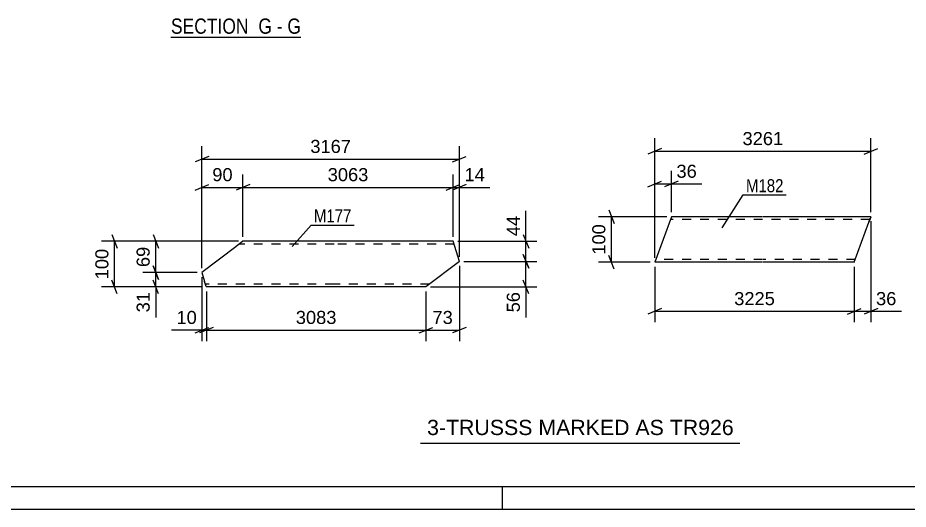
# Model space of a CAD drawing. Header units: millimetres. Extents: x 0 to 841, y 0 to 594.
# Drawn here: x 314.7 to 509.9, y 0 to 107.7 of the extents above; entities that cross this region are included whole.
import ezdxf

# ---------------------------------------------------------------- set-up
doc = ezdxf.new("R2010")
doc.units = ezdxf.units.MM
doc.linetypes.add('DXK_LINE_DOT2', pattern=[3.9198, 1.9599, -1.9599])
doc.styles.add('Arial', font='arial.ttf', dxfattribs={"height": 0.2})
doc.styles.add('Arial Narrow', font='ARIALN.TTF', dxfattribs={"height": 0.2})

# ---------------------------------------------------------------- blocks, each defined once
blk = doc.blocks.new('Unknown-717034235-1133 - 15993')
at = {"color": 5, "linetype": 'Continuous'}
for p, q in [((5, 5), (836, 5)), ((421, 0), (421, 5)), ((0, 0), (841, 0))]:
    blk.add_line(p, q, dxfattribs=at)
blk = doc.blocks.new('Unknown-717034235-18282 - 15993')
at = {"color": 7, "linetype": 'Continuous'}
blk.add_line((403, 14.5), (473, 14.5), dxfattribs=at)
at = {"color": 7, "style": 'Arial'}
blk.add_text('3-TRUSSS MARKED AS TR926', height=3.3428, dxfattribs=at).set_placement((404.45, 16.25))
blk = doc.blocks.new('Unknown-717034235-17 - 2603')
at = {"color": 6, "linetype": 'Continuous'}
blk.add_line((348.31, 103.47), (376.81, 103.47), dxfattribs=at)
at = {"color": 0, "linetype": 'Continuous'}
for points in [[(366.42, 104.22), (366.42, 107.72), (348.31, 107.72), (348.31, 104.22)], [(370.45, 104.22), (370.45, 107.72), (367.47, 107.72), (367.47, 104.22)], [(372.78, 104.22), (372.78, 107.72), (371.5, 107.72), (371.5, 104.22)], [(376.81, 104.22), (376.81, 107.72), (373.83, 107.72), (373.83, 104.22)]]:
    blk.add_wipeout(points, dxfattribs=at)
at = {"color": 7, "linetype": 'Continuous', "style": 'Arial Narrow'}
for s, p in [('SECTION ', (348.31, 104.22)), ('G', (367.47, 104.22)), ('G', (373.83, 104.22)), ('-', (371.5, 104.22))]:
    blk.add_text(s, height=3.34, dxfattribs=at).set_placement(p)
blk = doc.blocks.new('Part-717034235-7219 - 7213')
at = {"color": 2, "linetype": 'Continuous'}
for p, q in [((364.09, 58.72), (362.51, 57.52)), ((384.09, 58.72), (364.09, 58.72)), ((410.16, 58.72), (384.19, 58.72)), ((411.53, 54.32), (410.16, 58.72)), ((362.51, 57.52), (355.09, 51.87)), ((411.53, 54.32), (404.19, 48.72)), ((355.09, 51.87), (355.7, 49.92)), ((355.96, 49.07), (355.7, 49.92)), ((356.05, 48.81), (355.96, 49.07)), ((356.07, 48.72), (356.05, 48.81)), ((384.09, 48.72), (356.07, 48.72)), ((404.19, 48.72), (384.19, 48.72))]:
    blk.add_line(p, q, dxfattribs=at)
at = {"color": 7, "linetype": 'DXK_LINE_DOT2'}
for p, q in [((364.09, 58.72), (363.12, 57.98)), ((384.09, 58.12), (363.3, 58.12)), ((410.34, 58.12), (384.19, 58.12)), ((355.84, 49.46), (355.7, 49.92)), ((355.96, 49.07), (355.87, 49.37)), ((384.09, 49.32), (355.89, 49.32)), ((404.97, 49.32), (384.19, 49.32))]:
    blk.add_line(p, q, dxfattribs=at)
blk = doc.blocks.new('Part-717034235-7489 - 7483')
at = {"color": 2, "linetype": 'Continuous'}
for p, q in [((457.99, 64.12), (454.35, 54.12)), ((477.99, 64.12), (457.99, 64.12)), ((501.73, 64.12), (478.09, 64.12)), ((498.09, 54.12), (501.29, 62.92)), ((501.7, 64.03), (501.29, 62.92)), ((501.73, 64.12), (501.7, 64.03)), ((477.99, 54.12), (454.35, 54.12)), ((498.09, 54.12), (478.09, 54.12))]:
    blk.add_line(p, q, dxfattribs=at)
at = {"color": 7, "linetype": 'DXK_LINE_DOT2'}
for p, q in [((477.99, 63.52), (457.77, 63.52)), ((501.51, 63.52), (478.09, 63.52)), ((501.29, 62.92), (501.6, 63.77)), ((477.99, 54.72), (454.57, 54.72)), ((498.31, 54.72), (478.09, 54.72)), ((498.12, 54.21), (498.09, 54.12))]:
    blk.add_line(p, q, dxfattribs=at)
blk = doc.blocks.new('StraightDimension-717034235-7271 - 7213')
at = {"color": 7, "linetype": 'Continuous'}
for p, q in [((363.09, 58.72), (333.1, 58.72)), ((335.35, 60.22), (336.55, 57.22)), ((335.95, 48.72), (335.95, 58.72)), ((336.55, 47.22), (335.35, 50.22)), ((355.07, 48.72), (333.1, 48.72))]:
    blk.add_line(p, q, dxfattribs=at)
at = {"color": 0}
blk.add_wipeout([(335.2, 57.66), (331, 57.66), (331, 49.79), (335.2, 49.79)], dxfattribs=at)
at = {"color": 3, "style": 'Arial'}
blk.add_text('100', height=2.865, rotation=90.0002, dxfattribs=at).set_placement((334.6, 50.39))
blk = doc.blocks.new('StraightDimension-717034235-7374 - 7213')
at = {"color": 7, "linetype": 'Continuous'}
for p, q in [((344.4, 53.37), (345.6, 50.37)), ((354.09, 51.87), (342.15, 51.87)), ((345, 48.72), (345, 51.87)), ((345.6, 47.22), (344.4, 50.22)), ((355.07, 48.72), (342.15, 48.72))]:
    blk.add_line(p, q, dxfattribs=at)
at = {"color": 0}
blk.add_wipeout([(344.25, 48.2), (340.05, 48.2), (340.05, 42.55), (344.25, 42.55)], dxfattribs=at)
at = {"color": 7, "linetype": 'Continuous'}
blk.add_line((345, 48.72), (345, 42.03), dxfattribs=at)
blk.add_line((345, 48.72), (345, 42.03), dxfattribs=at)
at = {"color": 3, "style": 'Arial'}
blk.add_text('31', height=2.865, rotation=90.0002, dxfattribs=at).set_placement((343.65, 43.15))
blk = doc.blocks.new('StraightDimension-717034235-7246 - 7213')
at = {"color": 7, "linetype": 'Continuous'}
for p, q in [((411.16, 58.72), (428.53, 58.72)), ((425.53, 60.22), (426.73, 57.22)), ((426.13, 54.32), (426.13, 58.72)), ((426.73, 52.82), (425.53, 55.82)), ((412.53, 54.32), (428.53, 54.32))]:
    blk.add_line(p, q, dxfattribs=at)
at = {"color": 0}
blk.add_wipeout([(425.38, 64.9), (421.18, 64.9), (421.18, 59.25), (425.38, 59.25)], dxfattribs=at)
at = {"color": 7, "linetype": 'Continuous'}
blk.add_line((426.13, 58.72), (426.13, 65.42), dxfattribs=at)
blk.add_line((426.13, 58.72), (426.13, 65.42), dxfattribs=at)
at = {"color": 3, "style": 'Arial'}
blk.add_text('44', height=2.865, rotation=90.0002, dxfattribs=at).set_placement((424.78, 59.85))
blk = doc.blocks.new('StraightDimension-717034235-7222 - 7213')
at = {"color": 7, "linetype": 'Continuous'}
for p, q in [((425.53, 55.82), (426.73, 52.82)), ((412.53, 54.32), (428.53, 54.32)), ((426.13, 48.72), (426.13, 54.32)), ((426.73, 47.22), (425.53, 50.22)), ((405.19, 48.72), (428.53, 48.72))]:
    blk.add_line(p, q, dxfattribs=at)
at = {"color": 0}
blk.add_wipeout([(425.38, 48.2), (421.18, 48.2), (421.18, 42.55), (425.38, 42.55)], dxfattribs=at)
at = {"color": 7, "linetype": 'Continuous'}
blk.add_line((426.13, 48.72), (426.13, 42.03), dxfattribs=at)
blk.add_line((426.13, 48.72), (426.13, 42.03), dxfattribs=at)
at = {"color": 3, "style": 'Arial'}
blk.add_text('56', height=2.865, rotation=90.0002, dxfattribs=at).set_placement((424.78, 43.15))
blk = doc.blocks.new('StraightDimension-717034235-7304 - 7213')
at = {"color": 7, "linetype": 'Continuous'}
for p, q in [((410.16, 59.72), (410.16, 73.4)), ((411.53, 55.32), (411.53, 73.4)), ((408.66, 69.95), (411.66, 71.15)), ((413.03, 71.15), (410.03, 69.95)), ((410.16, 70.55), (411.53, 70.55))]:
    blk.add_line(p, q, dxfattribs=at)
at = {"color": 0}
blk.add_wipeout([(417.7, 71.3), (417.7, 75.5), (412.05, 75.5), (412.05, 71.3)], dxfattribs=at)
at = {"color": 7, "linetype": 'Continuous'}
blk.add_line((411.53, 70.55), (418.23, 70.55), dxfattribs=at)
blk.add_line((411.53, 70.55), (418.23, 70.55), dxfattribs=at)
at = {"color": 3, "style": 'Arial'}
blk.add_text('14', height=2.865, dxfattribs=at).set_placement((412.65, 71.9))
blk = doc.blocks.new('StraightDimension-717034235-7321 - 7213')
at = {"color": 7, "linetype": 'Continuous'}
for p, q in [((355.09, 52.87), (355.09, 73.4)), ((364.09, 59.72), (364.09, 73.4)), ((353.59, 69.95), (356.59, 71.15)), ((355.09, 70.55), (364.09, 70.55)), ((365.59, 71.15), (362.59, 69.95))]:
    blk.add_line(p, q, dxfattribs=at)
at = {"color": 0}
blk.add_wipeout([(362.41, 71.3), (362.41, 75.5), (356.77, 75.5), (356.77, 71.3)], dxfattribs=at)
at = {"color": 3, "style": 'Arial'}
blk.add_text('90', height=2.865, dxfattribs=at).set_placement((357.37, 71.9))
blk = doc.blocks.new('StraightDimension-717034235-7338 - 7213')
at = {"color": 7, "linetype": 'Continuous'}
for p, q in [((364.09, 59.72), (364.09, 73.4)), ((410.16, 59.72), (410.16, 73.4)), ((365.59, 71.15), (362.59, 69.95)), ((364.09, 70.55), (410.16, 70.55)), ((408.66, 69.95), (411.66, 71.15))]:
    blk.add_line(p, q, dxfattribs=at)
at = {"color": 0}
blk.add_wipeout([(392.17, 71.3), (392.17, 75.5), (382.07, 75.5), (382.07, 71.3)], dxfattribs=at)
at = {"color": 3, "style": 'Arial'}
blk.add_text('3063', height=2.865, dxfattribs=at).set_placement((382.67, 71.9))
blk = doc.blocks.new('StraightDimension-717034235-7363 - 7213')
at = {"color": 7, "linetype": 'Continuous'}
for p, q in [((355.09, 52.87), (355.09, 79.59)), ((411.53, 55.32), (411.53, 79.59)), ((356.59, 77.34), (353.59, 76.14)), ((355.09, 76.74), (411.53, 76.74)), ((410.03, 76.14), (413.03, 77.34))]:
    blk.add_line(p, q, dxfattribs=at)
at = {"color": 0}
blk.add_wipeout([(388.36, 77.49), (388.36, 81.69), (378.26, 81.69), (378.26, 77.49)], dxfattribs=at)
at = {"color": 3, "style": 'Arial'}
blk.add_text('3167', height=2.865, dxfattribs=at).set_placement((378.86, 78.09))
blk = doc.blocks.new('StraightDimension-717034235-7398 - 7213')
at = {"color": 7, "linetype": 'Continuous'}
for p, q in [((363.09, 58.72), (342.15, 58.72)), ((344.4, 60.22), (345.6, 57.22)), ((345, 51.87), (345, 58.72)), ((345.6, 50.37), (344.4, 53.37)), ((354.09, 51.87), (342.15, 51.87))]:
    blk.add_line(p, q, dxfattribs=at)
at = {"color": 0}
blk.add_wipeout([(344.25, 58.12), (340.05, 58.12), (340.05, 52.47), (344.25, 52.47)], dxfattribs=at)
at = {"color": 3, "style": 'Arial'}
blk.add_text('69', height=2.865, rotation=90.0002, dxfattribs=at).set_placement((343.65, 53.07))
blk = doc.blocks.new('StraightDimension-717034235-7423 - 7213')
at = {"color": 7, "linetype": 'Continuous'}
for p, q in [((355.09, 50.87), (355.09, 36.85)), ((356.07, 47.72), (356.07, 36.85)), ((353.59, 38.65), (356.59, 39.85)), ((357.57, 39.85), (354.57, 38.65)), ((355.09, 39.25), (356.07, 39.25))]:
    blk.add_line(p, q, dxfattribs=at)
at = {"color": 0}
blk.add_wipeout([(354.57, 40), (354.57, 44.2), (348.92, 44.2), (348.92, 40)], dxfattribs=at)
at = {"color": 7, "linetype": 'Continuous'}
blk.add_line((355.09, 39.25), (348.4, 39.25), dxfattribs=at)
blk.add_line((355.09, 39.25), (348.4, 39.25), dxfattribs=at)
at = {"color": 3, "style": 'Arial'}
blk.add_text('10', height=2.865, dxfattribs=at).set_placement((349.52, 40.6))
blk = doc.blocks.new('StraightDimension-717034235-7440 - 7213')
at = {"color": 7, "linetype": 'Continuous'}
for p, q in [((356.07, 47.72), (356.07, 36.85)), ((404.19, 47.72), (404.19, 36.85)), ((357.57, 39.85), (354.57, 38.65)), ((356.07, 39.25), (404.19, 39.25)), ((402.69, 38.65), (405.69, 39.85))]:
    blk.add_line(p, q, dxfattribs=at)
at = {"color": 0}
blk.add_wipeout([(385.18, 40), (385.18, 44.2), (375.08, 44.2), (375.08, 40)], dxfattribs=at)
at = {"color": 3, "style": 'Arial'}
blk.add_text('3083', height=2.865, dxfattribs=at).set_placement((375.68, 40.6))
blk = doc.blocks.new('StraightDimension-717034235-7464 - 7213')
at = {"color": 7, "linetype": 'Continuous'}
for p, q in [((411.53, 53.32), (411.53, 36.85)), ((404.19, 47.72), (404.19, 36.85)), ((402.69, 38.65), (405.69, 39.85)), ((404.19, 39.25), (411.53, 39.25)), ((413.03, 39.85), (410.03, 38.65))]:
    blk.add_line(p, q, dxfattribs=at)
at = {"color": 0}
blk.add_wipeout([(410.68, 40), (410.68, 44.2), (405.03, 44.2), (405.03, 40)], dxfattribs=at)
at = {"color": 3, "style": 'Arial'}
blk.add_text('73', height=2.865, dxfattribs=at).set_placement((405.63, 40.6))
blk = doc.blocks.new('StraightDimension-717034235-7521 - 7483')
at = {"color": 7, "linetype": 'Continuous'}
for p, q in [((454.35, 53.12), (454.35, 40.98)), ((498.09, 53.12), (498.09, 40.98)), ((455.85, 43.98), (452.85, 42.78)), ((454.35, 43.38), (498.09, 43.38)), ((496.59, 42.78), (499.59, 43.98))]:
    blk.add_line(p, q, dxfattribs=at)
at = {"color": 0}
blk.add_wipeout([(481.27, 44.13), (481.27, 48.33), (471.17, 48.33), (471.17, 44.13)], dxfattribs=at)
at = {"color": 3, "style": 'Arial'}
blk.add_text('3225', height=2.865, dxfattribs=at).set_placement((471.77, 44.73))
blk = doc.blocks.new('StraightDimension-717034235-7556 - 7483')
at = {"color": 7, "linetype": 'Continuous'}
for p, q in [((454.35, 55.12), (454.35, 74.15)), ((457.99, 65.12), (457.99, 74.15)), ((452.85, 70.7), (455.85, 71.9)), ((454.35, 71.3), (457.99, 71.3)), ((459.49, 71.9), (456.49, 70.7))]:
    blk.add_line(p, q, dxfattribs=at)
at = {"color": 0}
blk.add_wipeout([(464.16, 72.05), (464.16, 76.25), (458.51, 76.25), (458.51, 72.05)], dxfattribs=at)
at = {"color": 7, "linetype": 'Continuous'}
blk.add_line((457.99, 71.3), (464.69, 71.3), dxfattribs=at)
blk.add_line((457.99, 71.3), (464.69, 71.3), dxfattribs=at)
at = {"color": 3, "style": 'Arial'}
blk.add_text('36', height=2.865, dxfattribs=at).set_placement((459.11, 72.65))
blk = doc.blocks.new('StraightDimension-717034235-7492 - 7483')
at = {"color": 7, "linetype": 'Continuous'}
for p, q in [((444.27, 65.62), (445.47, 62.62)), ((456.99, 64.12), (442.02, 64.12)), ((444.87, 54.12), (444.87, 64.12)), ((445.47, 52.62), (444.27, 55.62)), ((453.35, 54.12), (442.02, 54.12))]:
    blk.add_line(p, q, dxfattribs=at)
at = {"color": 0}
blk.add_wipeout([(444.12, 63.06), (439.92, 63.06), (439.92, 55.19), (444.12, 55.19)], dxfattribs=at)
at = {"color": 3, "style": 'Arial'}
blk.add_text('100', height=2.865, rotation=90.0002, dxfattribs=at).set_placement((443.52, 55.79))
blk = doc.blocks.new('StraightDimension-717034235-7510 - 7483')
at = {"color": 7, "linetype": 'Continuous'}
for p, q in [((454.35, 55.12), (454.35, 81.31)), ((501.73, 65.12), (501.73, 81.31)), ((455.85, 79.06), (452.85, 77.86)), ((454.35, 78.46), (501.73, 78.46)), ((500.23, 77.86), (503.23, 79.06))]:
    blk.add_line(p, q, dxfattribs=at)
at = {"color": 0}
blk.add_wipeout([(483.09, 79.21), (483.09, 83.41), (472.99, 83.41), (472.99, 79.21)], dxfattribs=at)
at = {"color": 3, "style": 'Arial'}
blk.add_text('3261', height=2.865, dxfattribs=at).set_placement((473.59, 79.81))
blk = doc.blocks.new('StraightDimension-717034235-7538 - 7483')
at = {"color": 7, "linetype": 'Continuous'}
for p, q in [((501.73, 63.12), (501.73, 40.98)), ((498.09, 53.12), (498.09, 40.98)), ((496.59, 42.78), (499.59, 43.98)), ((498.09, 43.38), (501.73, 43.38)), ((503.23, 43.98), (500.23, 42.78))]:
    blk.add_line(p, q, dxfattribs=at)
at = {"color": 0}
blk.add_wipeout([(507.9, 44.13), (507.9, 48.33), (502.25, 48.33), (502.25, 44.13)], dxfattribs=at)
at = {"color": 7, "linetype": 'Continuous'}
blk.add_line((501.73, 43.38), (508.43, 43.38), dxfattribs=at)
blk.add_line((501.73, 43.38), (508.43, 43.38), dxfattribs=at)
at = {"color": 3, "style": 'Arial'}
blk.add_text('36', height=2.865, dxfattribs=at).set_placement((502.85, 44.73))
blk = doc.blocks.new('Mark-717034235-7215 - 7213')
at = {"color": 0}
blk.add_wipeout([(387.88, 62.86), (387.88, 65.86), (379.65, 65.86), (379.65, 62.86)], dxfattribs=at)
blk.add_wipeout([(387.88, 62.86), (387.88, 65.86), (379.65, 65.86), (379.65, 62.86)], dxfattribs=at)
at = {"color": 30, "linetype": 'Continuous'}
for p, q in [((374.86, 57.6), (379.05, 62.26)), ((379.05, 62.26), (388.48, 62.26))]:
    blk.add_line(p, q, dxfattribs=at)
at = {"color": 3, "style": 'Arial Narrow'}
blk.add_text('M177', height=2.863, dxfattribs=at).set_placement((379.65, 62.86))
blk = doc.blocks.new('Mark-717034235-7485 - 7483')
at = {"color": 0}
blk.add_wipeout([(482.57, 69.48), (482.57, 72.48), (474.35, 72.48), (474.35, 69.48)], dxfattribs=at)
blk.add_wipeout([(482.57, 69.48), (482.57, 72.48), (474.35, 72.48), (474.35, 69.48)], dxfattribs=at)
at = {"color": 30, "linetype": 'Continuous'}
for p, q in [((469.13, 61.67), (473.75, 68.88)), ((473.75, 68.88), (483.17, 68.88))]:
    blk.add_line(p, q, dxfattribs=at)
at = {"color": 3, "style": 'Arial Narrow'}
blk.add_text('M182', height=2.863, dxfattribs=at).set_placement((474.35, 69.48))

msp = doc.modelspace()

# ---------------------------------------------------------------- block references
for name in ['Unknown-717034235-1133 - 15993', 'Part-717034235-7489 - 7483', 'Part-717034235-7219 - 7213', 'Unknown-717034235-18282 - 15993']:
    msp.add_blockref(name, (0, 0))

# ---------------------------------------------------------------- next in the draw order: block references
for name in ['Unknown-717034235-17 - 2603', 'StraightDimension-717034235-7556 - 7483', 'StraightDimension-717034235-7246 - 7213', 'StraightDimension-717034235-7271 - 7213', 'StraightDimension-717034235-7521 - 7483']:
    msp.add_blockref(name, (0, 0))

# ---------------------------------------------------------------- next in the draw order: block references
for name in ['StraightDimension-717034235-7492 - 7483', 'StraightDimension-717034235-7222 - 7213', 'StraightDimension-717034235-7374 - 7213']:
    msp.add_blockref(name, (0, 0))

# ---------------------------------------------------------------- next in the draw order: block references
for name in ['StraightDimension-717034235-7510 - 7483', 'StraightDimension-717034235-7321 - 7213', 'StraightDimension-717034235-7304 - 7213']:
    msp.add_blockref(name, (0, 0))

# ---------------------------------------------------------------- next in the draw order: block references
for name in ['StraightDimension-717034235-7338 - 7213', 'Mark-717034235-7485 - 7483', 'StraightDimension-717034235-7538 - 7483']:
    msp.add_blockref(name, (0, 0))

# ---------------------------------------------------------------- next in the draw order: block references
msp.add_blockref('StraightDimension-717034235-7363 - 7213', (0, 0))

# ---------------------------------------------------------------- next in the draw order: block references
for name in ['Mark-717034235-7215 - 7213', 'StraightDimension-717034235-7398 - 7213']:
    msp.add_blockref(name, (0, 0))

# ---------------------------------------------------------------- next in the draw order: block references
msp.add_blockref('StraightDimension-717034235-7423 - 7213', (0, 0))

# ---------------------------------------------------------------- next in the draw order: block references
msp.add_blockref('StraightDimension-717034235-7440 - 7213', (0, 0))

# ---------------------------------------------------------------- next in the draw order: block references
msp.add_blockref('StraightDimension-717034235-7464 - 7213', (0, 0))

doc.saveas('drawing.dxf')
